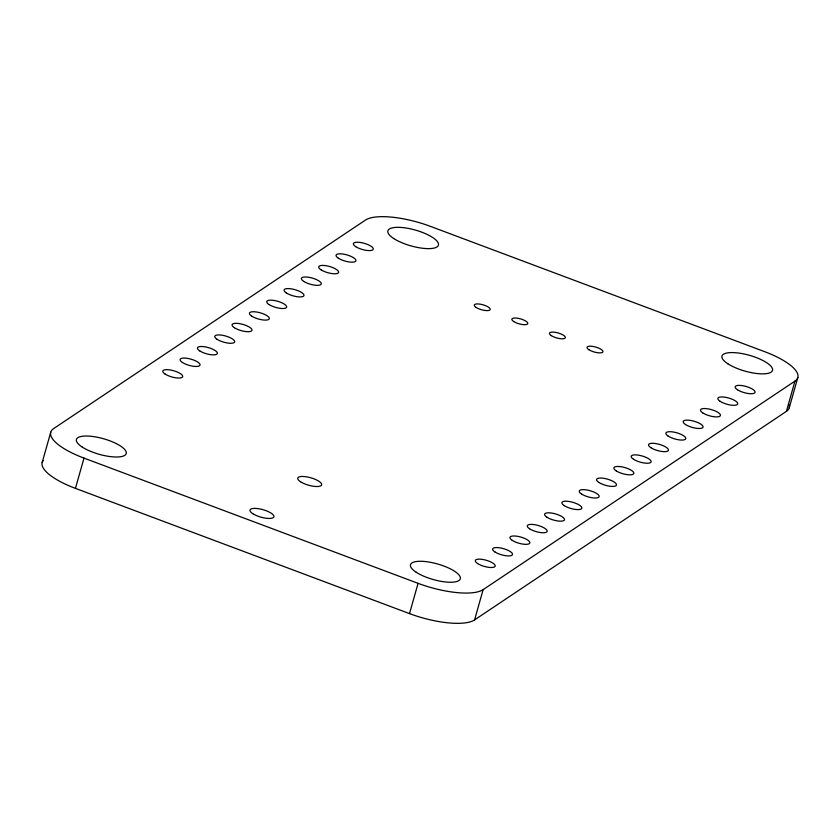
<?xml version="1.0" encoding="UTF-8"?>
<svg xmlns="http://www.w3.org/2000/svg" width="840" height="840" viewBox="0 0 840 840"><rect width="100%" height="100%" fill="white"/><g stroke="black" fill="none" stroke-linecap="round" stroke-linejoin="round"><path stroke-width="1.26" d="M42.179 462.494L50.746 432.233M75.432 488.366L84 458.105A52.563 16.412 15.8 0 1 53.602 428.62L365.431 220.091A52.563 16.412 15.8 0 1 430.49 226.391L764.568 351.635A52.563 16.412 15.8 0 1 794.966 381.108L786.398 411.38L474.569 619.909A52.563 16.412 15.8 0 1 409.511 613.61L75.432 488.366A52.563 16.412 15.8 0 1 43.187 460.551M409.511 613.61L418.079 583.338A52.563 16.412 15.8 0 0 483.126 589.649L794.966 381.108M474.569 619.909L483.126 589.649M789.254 407.768L797.822 377.506M84 458.105L418.079 583.338M789.138 404.407A52.563 16.412 15.8 0 1 786.398 411.38M252.777 513.681A12.411 3.875 15.8 0 0 273.231 517.65A12.411 3.875 15.8 0 0 259.865 508.935A12.411 3.875 15.8 0 0 252.777 513.681M300.52 481.751A12.411 3.875 15.8 0 0 320.975 485.719A12.411 3.875 15.8 0 0 307.608 477.015A12.411 3.875 15.8 0 0 300.52 481.751M393.729 238.518A26.282 8.211 15.8 0 0 437.02 246.928A26.282 8.211 15.8 0 0 408.733 228.491A26.282 8.211 15.8 0 0 393.729 238.518M727.808 363.762A26.282 8.211 15.8 0 0 771.099 372.162A26.282 8.211 15.8 0 0 742.812 353.735A26.282 8.211 15.8 0 0 727.808 363.762M476.133 307.44A8.274 2.583 15.8 0 0 489.773 310.086A8.274 2.583 15.8 0 0 480.858 304.28A8.274 2.583 15.8 0 0 476.133 307.44M513.712 321.531A8.274 2.583 15.8 0 0 527.352 324.177A8.274 2.583 15.8 0 0 518.438 318.37A8.274 2.583 15.8 0 0 513.712 321.531M551.292 335.622A8.274 2.583 15.8 0 0 564.932 338.268A8.274 2.583 15.8 0 0 556.017 332.462A8.274 2.583 15.8 0 0 551.292 335.622M588.872 349.703A8.274 2.583 15.8 0 0 602.511 352.359A8.274 2.583 15.8 0 0 593.597 346.553A8.274 2.583 15.8 0 0 588.872 349.703M477.603 563.535A10.342 3.234 15.8 0 0 494.644 566.843A10.342 3.234 15.8 0 0 483.504 559.587A10.342 3.234 15.8 0 0 477.603 563.535M494.928 551.953A10.342 3.234 15.8 0 0 511.969 555.261A10.342 3.234 15.8 0 0 500.829 548.005A10.342 3.234 15.8 0 0 494.928 551.953M512.253 540.372A10.342 3.234 15.8 0 0 529.294 543.679A10.342 3.234 15.8 0 0 518.154 536.424A10.342 3.234 15.8 0 0 512.253 540.372M529.578 528.78A10.342 3.234 15.8 0 0 546.62 532.087A10.342 3.234 15.8 0 0 535.479 524.832A10.342 3.234 15.8 0 0 529.578 528.78M546.903 517.198A10.342 3.234 15.8 0 0 563.945 520.506A10.342 3.234 15.8 0 0 552.804 513.25A10.342 3.234 15.8 0 0 546.903 517.198M564.218 505.617A10.342 3.234 15.8 0 0 581.27 508.925A10.342 3.234 15.8 0 0 570.129 501.659A10.342 3.234 15.8 0 0 564.218 505.617M581.543 494.025A10.342 3.234 15.8 0 0 598.595 497.332A10.342 3.234 15.8 0 0 587.454 490.077A10.342 3.234 15.8 0 0 581.543 494.025M598.868 482.444A10.342 3.234 15.8 0 0 615.92 485.751A10.342 3.234 15.8 0 0 604.779 478.495A10.342 3.234 15.8 0 0 598.868 482.444M616.192 470.862A10.342 3.234 15.8 0 0 633.245 474.169A10.342 3.234 15.8 0 0 622.104 466.904A10.342 3.234 15.8 0 0 616.192 470.862M633.518 459.27A10.342 3.234 15.8 0 0 650.57 462.578A10.342 3.234 15.8 0 0 639.429 455.322A10.342 3.234 15.8 0 0 633.518 459.27M650.843 447.689A10.342 3.234 15.8 0 0 667.884 450.996A10.342 3.234 15.8 0 0 656.754 443.741A10.342 3.234 15.8 0 0 650.843 447.689M668.168 436.096A10.342 3.234 15.8 0 0 685.209 439.404A10.342 3.234 15.8 0 0 674.079 432.149A10.342 3.234 15.8 0 0 668.168 436.096M685.493 424.515A10.342 3.234 15.8 0 0 702.534 427.822A10.342 3.234 15.8 0 0 691.394 420.567A10.342 3.234 15.8 0 0 685.493 424.515M702.818 412.933A10.342 3.234 15.8 0 0 719.859 416.241A10.342 3.234 15.8 0 0 708.719 408.975A10.342 3.234 15.8 0 0 702.818 412.933M720.143 401.342A10.342 3.234 15.8 0 0 737.184 404.649A10.342 3.234 15.8 0 0 726.044 397.394A10.342 3.234 15.8 0 0 720.143 401.342M737.468 389.76A10.342 3.234 15.8 0 0 754.509 393.068A10.342 3.234 15.8 0 0 743.369 385.812A10.342 3.234 15.8 0 0 737.468 389.76M355.667 246.624A10.342 3.234 15.8 0 0 372.708 249.931A10.342 3.234 15.8 0 0 361.568 242.676A10.342 3.234 15.8 0 0 355.667 246.624M338.342 258.206A10.342 3.234 15.8 0 0 355.383 261.513A10.342 3.234 15.8 0 0 344.243 254.258A10.342 3.234 15.8 0 0 338.342 258.206M321.017 269.798A10.342 3.234 15.8 0 0 338.058 273.105A10.342 3.234 15.8 0 0 326.918 265.85A10.342 3.234 15.8 0 0 321.017 269.798M303.692 281.379A10.342 3.234 15.8 0 0 320.733 284.687A10.342 3.234 15.8 0 0 309.593 277.431A10.342 3.234 15.8 0 0 303.692 281.379M286.367 292.961A10.342 3.234 15.8 0 0 303.408 296.268A10.342 3.234 15.8 0 0 292.268 289.012A10.342 3.234 15.8 0 0 286.367 292.961M269.042 304.553A10.342 3.234 15.8 0 0 286.083 307.86A10.342 3.234 15.8 0 0 274.943 300.605A10.342 3.234 15.8 0 0 269.042 304.553M251.716 316.134A10.342 3.234 15.8 0 0 268.758 319.442A10.342 3.234 15.8 0 0 257.628 312.186A10.342 3.234 15.8 0 0 251.716 316.134M234.392 327.726A10.342 3.234 15.8 0 0 251.433 331.034A10.342 3.234 15.8 0 0 240.303 323.768A10.342 3.234 15.8 0 0 234.392 327.726M217.066 339.308A10.342 3.234 15.8 0 0 234.108 342.615A10.342 3.234 15.8 0 0 222.978 335.36A10.342 3.234 15.8 0 0 217.066 339.308M199.742 350.889A10.342 3.234 15.8 0 0 216.793 354.197A10.342 3.234 15.8 0 0 205.653 346.941A10.342 3.234 15.8 0 0 199.742 350.889M182.416 362.481A10.342 3.234 15.8 0 0 199.469 365.788A10.342 3.234 15.8 0 0 188.328 358.522A10.342 3.234 15.8 0 0 182.416 362.481M165.091 374.062A10.342 3.234 15.8 0 0 182.144 377.37A10.342 3.234 15.8 0 0 171.003 370.115A10.342 3.234 15.8 0 0 165.091 374.062M82.194 447.048A25.861 8.075 15.8 0 0 124.814 455.322A25.861 8.075 15.8 0 0 96.968 437.178A25.861 8.075 15.8 0 0 82.194 447.048M416.272 572.292A25.861 8.075 15.8 0 0 458.892 580.566A25.861 8.075 15.8 0 0 431.046 562.422A25.861 8.075 15.8 0 0 416.272 572.292"/></g></svg>
